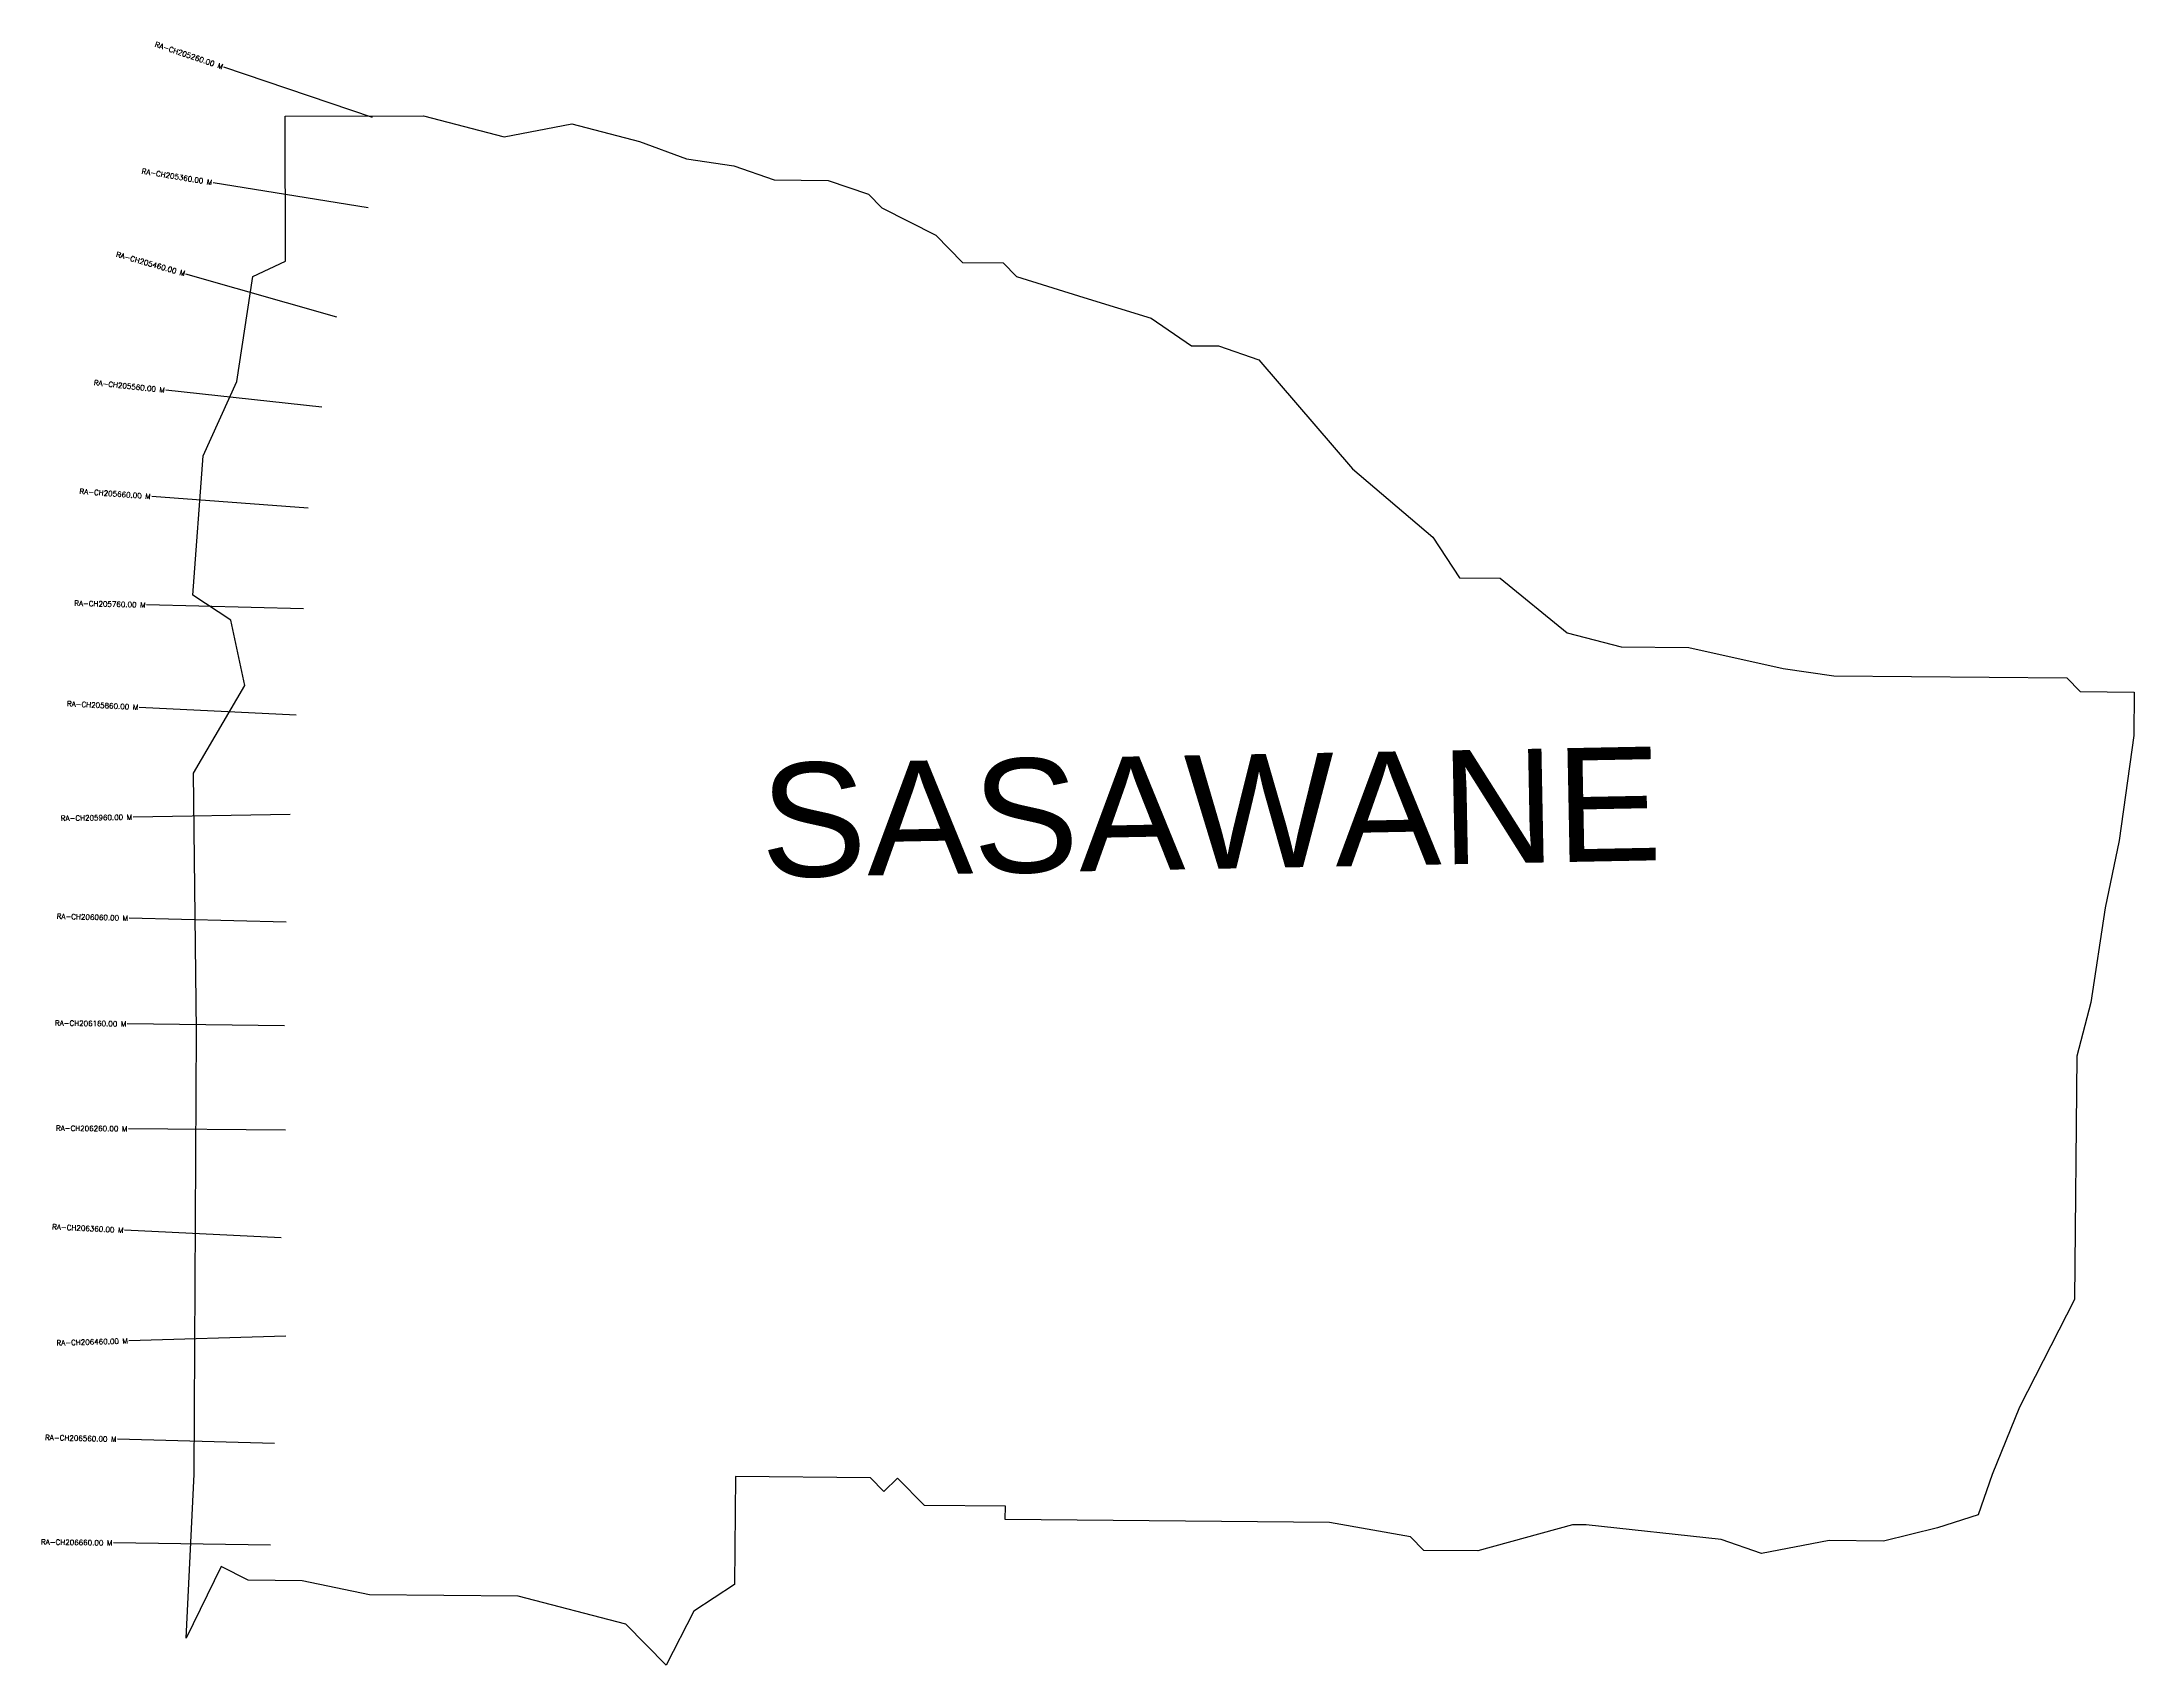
# Model space of a CAD drawing. Header units: metres. Extents: x 274688 to 276687, y 2077885 to 2079436.
import ezdxf
from ezdxf.enums import TextEntityAlignment as Align

# ---------------------------------------------------------------- set-up
doc = ezdxf.new("R2010")
doc.units = ezdxf.units.M
doc.header["$MEASUREMENT"] = 0
for name, color, linetype in [('CS', 134, 'Continuous'), ('CSMark', 6, 'Continuous'), ('VILLAGE BOUNDRY', 10, 'Continuous'), ('VILLAGE NAME', 250, 'Continuous')]:
    doc.layers.add(name, color=color, linetype=linetype)
doc.styles.get("Standard").update_dxf_attribs({"font": 'simplex.shx'})

msp = doc.modelspace()

# ---------------------------------------------------------------- linework, layer by layer
at = {"layer": 'CS'}
for p, q in [((275004.2, 2079363.6), (274862.1, 2079411.6)), ((275000, 2079277.2), (274851.9, 2079301.3)), ((274970.1, 2079172.9), (274825.9, 2079214.1)), ((274955.8, 2079087), (274806.7, 2079103.1)), ((274942.7, 2078990.4), (274793.2, 2079001.5)), ((274938.3, 2078894.3), (274788.3, 2078898)), ((274931.1, 2078792.6), (274781.3, 2078800.2)), ((274925.5, 2078698), (274775.5, 2078695.4)), ((274921.6, 2078595), (274771.6, 2078598.9)), ((274919.9, 2078496.1), (274769.9, 2078497.8)), ((274920.9, 2078396.3), (274770.9, 2078397.6)), ((274917, 2078293.4), (274767.2, 2078300.7)), ((274921.3, 2078199.5), (274771.4, 2078195.1)), ((274910.4, 2078097.1), (274760.5, 2078101.1)), ((274906.6, 2078000), (274756.6, 2078002.1))]:
    msp.add_line(p, q, dxfattribs=at)
at = {"layer": 'VILLAGE BOUNDRY', "flags": 128}
msp.add_lwpolyline([(274833.2, 2078737.2), (274882.2, 2078821), (274868.9, 2078883.4), (274832.5, 2078907.5), (274842.5, 2079040.6), (274874.4, 2079111.3), (274889.7, 2079211.9), (274920.9, 2079226.3), (274920.6, 2079364.9), (275052.7, 2079365.2), (275130, 2079345.2), (275194.6, 2079357.5), (275259, 2079340.8), (275304, 2079324.2), (275349.1, 2079317.4), (275387.7, 2079304.1), (275439.4, 2079303.6), (275477.9, 2079290.4), (275490.7, 2079277.4), (275542.1, 2079251.1), (275567.7, 2079225.1), (275606.4, 2079224.7), (275619.2, 2079211.7), (275683.5, 2079191.7), (275747.9, 2079171.8), (275786.4, 2079145.6), (275812.2, 2079145.4), (275850.8, 2079132.1), (275940.2, 2079028.1), (276017, 2078962.9), (276042.5, 2078923.9), (276081.2, 2078923.6), (276145.3, 2078871.4), (276196.7, 2078858), (276261.3, 2078857.4), (276351.4, 2078837.2), (276399.9, 2078830.4), (276622.4, 2078828.3), (276635.2, 2078815.3), (276686.8, 2078814.8), (276686.4, 2078773.3), (276672.6, 2078673), (276659.1, 2078608.6), (276645.4, 2078518.4), (276632, 2078466.9), (276629.9, 2078234.6), (276577.4, 2078131.8), (276551, 2078067.5), (276537.7, 2078028.9), (276498.9, 2078016.4), (276447.2, 2078003.9), (276395.5, 2078004.4), (276330.9, 2077992.1), (276292.3, 2078005.3), (276163.4, 2078019.4), (276150.4, 2078019.5), (276059.9, 2077994.6), (276008.3, 2077995), (275995.5, 2078008), (275918.2, 2078021.6), (275608.5, 2078024.4), (275608.6, 2078037.3), (275531.2, 2078038), (275505.5, 2078064.1), (275492.6, 2078051.3), (275479.8, 2078064.3), (275350.7, 2078065.5), (275349.8, 2077962.3), (275310.9, 2077936.8), (275284.6, 2077885.4), (275246.2, 2077924.4), (275143.2, 2077951.2), (275001.3, 2077952.5), (274936.8, 2077966), (274885.2, 2077966.5), (274859.5, 2077979.6), (274826.1, 2077911), (274833.7, 2078067.9), (274835.9, 2078491.3), (274833.2, 2078737.2)], dxfattribs=at)

# ---------------------------------------------------------------- texts
at = {"layer": 'CSMark'}
for s, rotation, p in [('RA-CH205260.00 M', 341.3102, (274861.1, 2079411.9)), ('RA-CH205360.00 M', 350.7384, (274850.9, 2079301.5)), ('RA-CH205460.00 M', 344.0383, (274825, 2079214.4)), ('RA-CH205560.00 M', 353.8643, (274805.7, 2079103.2)), ('RA-CH205660.00 M', 355.7378, (274792.2, 2079001.6)), ('RA-CH205760.00 M', 358.5761, (274787.3, 2078898)), ('RA-CH205860.00 M', 357.0713, (274780.3, 2078800.3)), ('RA-CH205960.00 M', 0.9902, (274774.5, 2078695.4)), ('RA-CH206060.00 M', 358.502, (274770.6, 2078598.9)), ('RA-CH206160.00 M', 359.3254, (274768.9, 2078497.9)), ('RA-CH206260.00 M', 359.496, (274769.9, 2078397.7)), ('RA-CH206360.00 M', 357.2205, (274766.2, 2078300.8)), ('RA-CH206460.00 M', 1.6743, (274770.4, 2078195.1)), ('RA-CH206560.00 M', 358.4881, (274759.5, 2078101.1)), ('RA-CH206660.00 M', 359.2017, (274755.6, 2078002.1))]:
    msp.add_text(s, height=5, rotation=rotation, dxfattribs=at).set_placement(p, align=Align.MIDDLE_RIGHT)
at = {"layer": 'VILLAGE NAME', "insert": (275373.5, 2078746.4), "char_height": 108.748, "attachment_point": 1, "rotation": 1.1028}
msp.add_mtext_dynamic_manual_height_columns('{\\fArial|b0|i0|c0|p34;SASAWANE}', width=726.929, gutter_width=543.7, heights=[0], dxfattribs=at)

doc.saveas('drawing.dxf')
